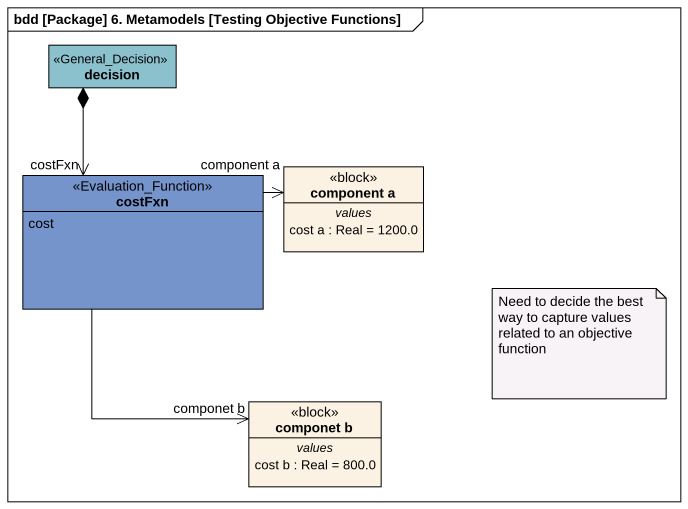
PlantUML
@startuml
mainframe bdd [Package] 6. Metamodels [Testing Objective Functions]
hide circle
hide empty members
class decision <<General_Decision>> #8BC1CD
class costFxn <<Evaluation_Function>> #7694CC {
  cost
}
class "component a" as component_a <<block>> {
  -- values --
  cost a : Real = 1200.0
}
class "componet b" as componet_b <<block>> {
  -- values --
  cost b : Real = 800.0
}
decision *--> "costFxn" costFxn
costFxn -right-> "component a" component_a
costFxn --> "componet b" componet_b
note as N1
  Need to decide the best way to capture values related to an objective function
end note
@enduml
